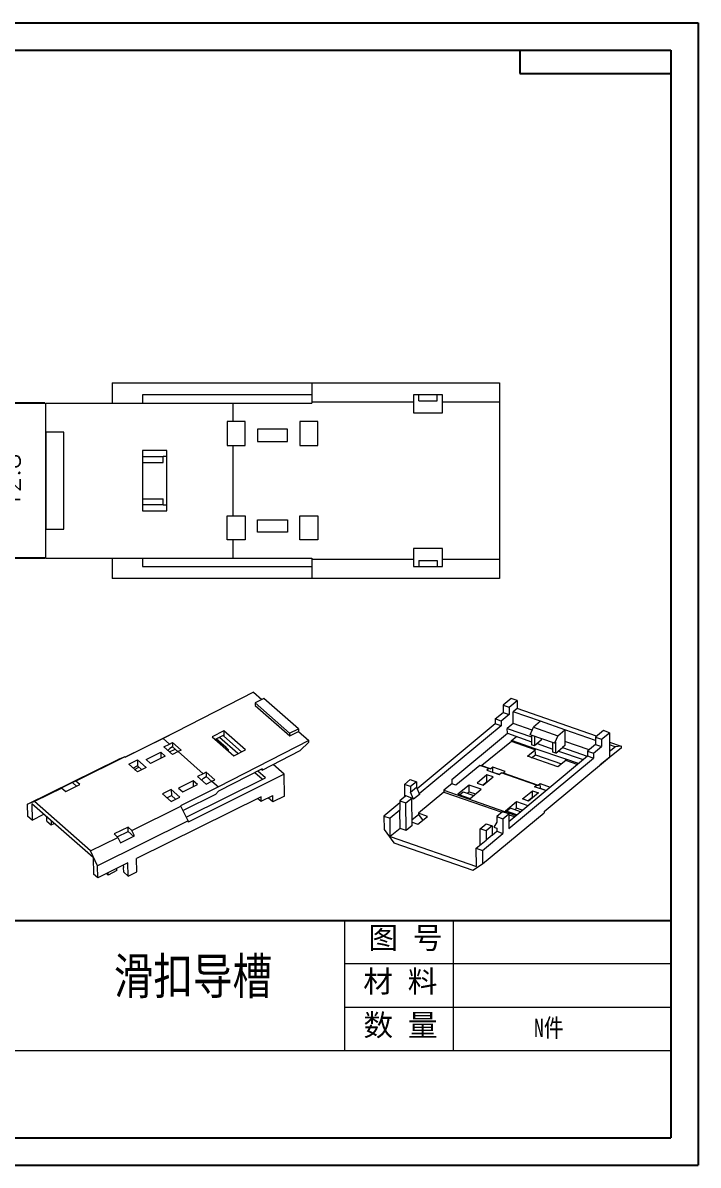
# Model space of a CAD drawing. Header units: inches. Extents: x 3168 to 3805, y 519 to 654.
# Drawn here: x 3675.3 to 3731.1, y 519 to 613.5 of the extents above; entities that cross this region are included whole.
import ezdxf

# ---------------------------------------------------------------- set-up
doc = ezdxf.new("R2010")
doc.units = ezdxf.units.IN
doc.layers.add('文字', color=81, linetype='Continuous')
doc.layers.add('细实线', color=3, linetype='Continuous', lineweight=9)
doc.styles.get("Standard").update_dxf_attribs({"font": 'txt', "bigfont": 'gbcbig.shx'})
doc.styles.add('宋体', font='', dxfattribs={"width": 0.8, "height": 3.5})
doc.styles.get('宋体').set_extended_font_data('SimSun')
doc.dimstyles.new('1.5', dxfattribs={"dimtxt": 1.5, "dimasz": 1, "dimexe": 0.18, "dimexo": 0.0625, "dimgap": 0.1, "dimtad": 0, "dimzin": 12, "dimdsep": 46, "dimtxsty": 'Standard', "dimcen": 0.5, "dimclrd": 3, "dimclre": 3, "dimadec": 0, "dimazin": 0, "dimtfac": 1, "dimtofl": 0, "dimtmove": 0, "dimatfit": 3, "dimfxl": 1, "dimtolj": 1, "dimtzin": 0, "dimarcsym": 0})

# ---------------------------------------------------------------- blocks, each defined once
blk = doc.blocks.new('*D174')
at = {"color": 3, "lineweight": -2, "transparency": 16777216}
for p, q in [((3677.147, 582.03), (3674.168, 582.03)), ((3674.348, 581.03), (3674.348, 577.73)), ((3674.348, 570.23), (3674.348, 573.53)), ((3677.147, 569.23), (3674.168, 569.23))]:
    blk.add_line(p, q, dxfattribs=at)
at = {"color": 3, "transparency": 16777216}
for points in [[(3674.181, 581.03), (3674.515, 581.03), (3674.348, 582.03)], [(3674.181, 570.23), (3674.515, 570.23), (3674.348, 569.23)]]:
    blk.add_solid(points, dxfattribs=at)
at = {"layer": 'Defpoints', "color": 0, "transparency": 16777216}
for p in [(3674.348, 582.03), (3677.21, 582.03), (3677.21, 569.23)]:
    blk.add_point(p, dxfattribs=at)
at = {"color": 0, "transparency": 16777216, "insert": (3674.348, 575.63), "char_height": 1.5, "attachment_point": 5, "rotation": 90}
blk.add_mtext('\\A1;12.8', dxfattribs=at)

msp = doc.modelspace()

# ---------------------------------------------------------------- linework, layer by layer
for p, q in [((3597.579, 613.481), (3731.145, 613.481)), ((3731.145, 613.481), (3731.145, 519.041)), ((3601.035, 611.233), (3728.896, 611.233)), ((3716.404, 611.233), (3716.404, 609.281)), ((3728.896, 611.233), (3728.896, 521.289)), ((3716.404, 609.281), (3728.896, 609.281)), ((3647.947, 539.278), (3728.896, 539.278)), ((3601.035, 521.289), (3728.896, 521.289)), ((3597.579, 519.041), (3731.145, 519.041))]:
    msp.add_line(p, q)
at = {"color": 7, "linetype": 'Continuous', "lineweight": 15}
for p, q in [((3682.715, 583.73), (3682.715, 582.03)), ((3682.715, 583.73), (3699.215, 583.73)), ((3699.215, 583.73), (3714.715, 583.73)), ((3699.215, 583.73), (3699.215, 582.13)), ((3714.715, 583.73), (3714.715, 582.13)), ((3685.215, 582.73), (3685.215, 582.03)), ((3699.215, 582.73), (3685.215, 582.73)), ((3710.015, 582.73), (3707.615, 582.73)), ((3707.615, 582.73), (3707.615, 582.13)), ((3708.065, 582.23), (3708.065, 582.73)), ((3709.565, 582.23), (3709.565, 582.73)), ((3710.015, 582.13), (3710.015, 582.73)), ((3677.21, 582.03), (3677.21, 569.23)), ((3677.21, 582.03), (3677.215, 582.03)), ((3677.215, 579.63), (3677.215, 582.03)), ((3677.215, 582.03), (3692.715, 582.03)), ((3692.715, 580.53), (3692.715, 582.03)), ((3692.715, 582.03), (3699.215, 582.03)), ((3699.215, 582.13), (3699.215, 582.03)), ((3707.615, 582.13), (3699.215, 582.13)), ((3707.615, 582.13), (3707.615, 581.23)), ((3708.065, 582.23), (3709.565, 582.23)), ((3710.015, 581.23), (3710.015, 582.13)), ((3714.715, 582.13), (3710.015, 582.13)), ((3714.715, 582.13), (3714.715, 569.13)), ((3707.615, 581.23), (3710.015, 581.23)), ((3692.715, 580.53), (3692.215, 580.53)), ((3692.215, 580.53), (3692.215, 578.53)), ((3693.715, 580.53), (3692.715, 580.53)), ((3693.715, 578.53), (3693.715, 580.53)), ((3697.215, 579.88), (3694.715, 579.88)), ((3694.715, 579.88), (3694.715, 578.88)), ((3697.215, 578.88), (3697.215, 579.88)), ((3699.715, 580.53), (3698.215, 580.53)), ((3698.215, 580.53), (3698.215, 578.53)), ((3699.715, 578.53), (3699.715, 580.53)), ((3677.224, 579.63), (3677.215, 579.63)), ((3677.224, 579.63), (3677.224, 571.63)), ((3678.723, 579.63), (3677.224, 579.63)), ((3678.723, 571.63), (3678.723, 579.63)), ((3687.215, 578.13), (3685.215, 578.13)), ((3685.215, 578.13), (3685.215, 573.13)), ((3687.215, 573.13), (3687.215, 578.13)), ((3692.215, 578.53), (3692.715, 578.53)), ((3692.715, 572.73), (3692.715, 578.53)), ((3692.715, 578.53), (3693.715, 578.53)), ((3694.715, 578.88), (3697.215, 578.88)), ((3698.215, 578.53), (3699.715, 578.53)), ((3685.215, 577.63), (3686.915, 577.63)), ((3685.215, 577.13), (3686.915, 577.13)), ((3686.915, 577.13), (3686.915, 577.63)), ((3687.215, 577.63), (3686.915, 577.63)), ((3685.215, 574.13), (3686.915, 574.13)), ((3686.915, 573.63), (3685.215, 573.63)), ((3686.915, 573.63), (3686.915, 574.13)), ((3686.915, 573.63), (3687.215, 573.63)), ((3685.215, 573.13), (3687.215, 573.13)), ((3692.215, 572.73), (3692.715, 572.73)), ((3692.215, 570.73), (3692.215, 572.73)), ((3692.715, 572.73), (3693.715, 572.73)), ((3693.715, 572.73), (3693.715, 570.73)), ((3694.715, 572.38), (3697.215, 572.38)), ((3694.715, 571.38), (3694.715, 572.38)), ((3697.215, 572.38), (3697.215, 571.38)), ((3698.215, 572.73), (3699.715, 572.73)), ((3698.215, 570.73), (3698.215, 572.73)), ((3699.715, 572.73), (3699.715, 570.73)), ((3677.224, 571.63), (3677.215, 571.63)), ((3677.215, 569.23), (3677.215, 571.63)), ((3677.224, 571.63), (3678.723, 571.63)), ((3697.215, 571.38), (3694.715, 571.38)), ((3692.715, 570.73), (3692.215, 570.73)), ((3692.715, 569.23), (3692.715, 570.73)), ((3693.715, 570.73), (3692.715, 570.73)), ((3699.715, 570.73), (3698.215, 570.73)), ((3710.015, 570.03), (3707.615, 570.03)), ((3707.615, 570.03), (3707.615, 569.13)), ((3710.015, 569.13), (3710.015, 570.03)), ((3677.21, 569.23), (3677.215, 569.23)), ((3677.215, 569.23), (3692.715, 569.23)), ((3682.715, 569.23), (3682.715, 567.53)), ((3685.215, 569.23), (3685.215, 568.53)), ((3692.715, 569.23), (3699.215, 569.23)), ((3699.215, 569.23), (3699.215, 569.13)), ((3699.215, 569.13), (3707.615, 569.13)), ((3699.215, 569.13), (3699.215, 567.53)), ((3707.615, 569.13), (3707.615, 568.53)), ((3708.065, 569.03), (3709.565, 569.03)), ((3708.065, 569.03), (3708.065, 568.53)), ((3709.565, 569.03), (3709.565, 568.53)), ((3710.015, 569.13), (3714.715, 569.13)), ((3710.015, 568.53), (3710.015, 569.13)), ((3714.715, 569.13), (3714.715, 567.53)), ((3685.215, 568.53), (3699.215, 568.53)), ((3707.615, 568.53), (3710.015, 568.53)), ((3699.215, 567.53), (3682.715, 567.53)), ((3714.715, 567.53), (3699.215, 567.53)), ((3694.394, 558.156), (3686.923, 554.326)), ((3694.394, 558.156), (3695.087, 557.547)), ((3695.243, 557.627), (3694.52, 557.256)), ((3694.52, 557.256), (3697.377, 554.746)), ((3694.52, 557.256), (3694.528, 557.032)), ((3698.1, 555.116), (3695.243, 557.627)), ((3715.678, 557.624), (3715.021, 557.079)), ((3715.523, 556.904), (3716.18, 557.449)), ((3716.18, 557.449), (3715.678, 557.624)), ((3716.18, 557.449), (3716.185, 556.792)), ((3694.528, 557.032), (3697.385, 554.522)), ((3714.369, 555.928), (3715.025, 556.473)), ((3715.528, 556.298), (3714.871, 555.753)), ((3715.021, 557.079), (3715.523, 556.904)), ((3715.021, 557.079), (3715.025, 556.473)), ((3715.025, 556.473), (3715.528, 556.298)), ((3715.523, 556.904), (3715.528, 556.298)), ((3716.185, 556.792), (3715.856, 556.52)), ((3715.863, 555.56), (3715.856, 556.52)), ((3718.115, 555.734), (3715.856, 556.52)), ((3722.754, 554.507), (3716.185, 556.792)), ((3714.371, 555.524), (3707.911, 550.163)), ((3714.874, 555.349), (3708.098, 549.727)), ((3714.871, 555.753), (3714.369, 555.928)), ((3714.369, 555.928), (3714.371, 555.524)), ((3714.874, 555.349), (3714.371, 555.524)), ((3714.871, 555.753), (3714.874, 555.349)), ((3715.863, 555.56), (3715.37, 555.151)), ((3717.431, 555.014), (3715.863, 555.56)), ((3718.119, 555.737), (3717.528, 555.247)), ((3720.128, 555.039), (3718.119, 555.737)), ((3683.779, 552.78), (3687.807, 554.779)), ((3691.931, 554.955), (3690.967, 554.461)), ((3690.967, 554.461), (3692.752, 552.892)), ((3691.935, 554.593), (3691.229, 554.231)), ((3693.098, 553.069), (3691.574, 554.408)), ((3691.872, 554.561), (3691.938, 554.503)), ((3693.716, 553.386), (3691.931, 554.955)), ((3691.931, 554.955), (3691.938, 554.503)), ((3691.935, 554.593), (3691.938, 554.503)), ((3691.938, 554.503), (3693.396, 553.222)), ((3697.377, 554.746), (3698.1, 555.116)), ((3697.377, 554.746), (3697.385, 554.522)), ((3697.385, 554.522), (3698.108, 554.892)), ((3698.1, 555.116), (3698.108, 554.892)), ((3698.108, 554.892), (3698.965, 554.139)), ((3710.776, 550.933), (3715.373, 554.747)), ((3715.373, 554.747), (3715.37, 555.151)), ((3715.37, 555.151), (3717.368, 554.456)), ((3715.373, 554.747), (3717.371, 554.052)), ((3715.728, 554.155), (3716.136, 554.482)), ((3717.268, 554.625), (3717.528, 555.247)), ((3719.277, 553.926), (3717.268, 554.625)), ((3717.368, 554.59), (3717.373, 553.797)), ((3717.528, 555.247), (3719.537, 554.548)), ((3717.619, 554.503), (3717.624, 553.71)), ((3719.537, 554.548), (3719.277, 553.926)), ((3719.537, 554.548), (3720.128, 555.039)), ((3720.128, 555.039), (3720.137, 553.725)), ((3722.656, 554.154), (3720.128, 555.034)), ((3723.311, 554.968), (3722.654, 554.423)), ((3722.654, 554.423), (3723.156, 554.249)), ((3722.654, 554.423), (3722.658, 553.817)), ((3723.156, 554.249), (3723.813, 554.794)), ((3723.813, 554.794), (3723.311, 554.968)), ((3723.813, 554.794), (3723.827, 552.773)), ((3686.923, 554.326), (3683.789, 552.771)), ((3686.923, 554.326), (3687.459, 553.855)), ((3686.977, 553.616), (3687.459, 553.855)), ((3687.691, 552.988), (3686.977, 553.616)), ((3687.463, 553.492), (3687.307, 553.325)), ((3687.45, 553.2), (3687.917, 553.431)), ((3687.459, 553.855), (3687.7, 553.979)), ((3687.706, 553.617), (3687.463, 553.492)), ((3687.7, 553.979), (3688.414, 553.351)), ((3687.7, 553.979), (3687.706, 553.617)), ((3688.157, 553.22), (3687.706, 553.617)), ((3691.368, 554.232), (3691.278, 554.188)), ((3692.129, 553.564), (3691.318, 554.276)), ((3698.965, 554.139), (3691.494, 550.309)), ((3692.039, 553.519), (3692.129, 553.564)), ((3692.308, 553.407), (3692.129, 553.564)), ((3698.257, 553.321), (3698.969, 554.005)), ((3698.969, 554.005), (3698.965, 554.139)), ((3715.727, 554.053), (3713.264, 552.075)), ((3715.727, 554.053), (3715.728, 554.155)), ((3717.686, 553.371), (3715.727, 554.053)), ((3717.686, 553.473), (3715.728, 554.155)), ((3717.624, 553.71), (3717.373, 553.797)), ((3718.182, 554.173), (3717.624, 553.71)), ((3720.197, 552.6), (3717.686, 553.473)), ((3717.69, 552.968), (3717.686, 553.473)), ((3717.686, 553.473), (3717.686, 553.371)), ((3717.84, 553.889), (3719.129, 553.441)), ((3718.181, 554.307), (3718.182, 554.173)), ((3719.13, 553.186), (3719.125, 553.979)), ((3719.375, 554.008), (3719.277, 553.926)), ((3719.382, 553.098), (3719.375, 554.008)), ((3719.382, 553.098), (3719.94, 553.562)), ((3720.137, 553.725), (3719.94, 553.562)), ((3719.94, 553.562), (3721.983, 552.851)), ((3722.13, 553.38), (3720.134, 554.074)), ((3722.658, 553.817), (3722.001, 553.272)), ((3722.503, 553.098), (3723.16, 553.643)), ((3722.658, 553.817), (3723.16, 553.643)), ((3724.786, 553.522), (3723.054, 552.132)), ((3723.156, 554.249), (3723.16, 553.643)), ((3723.818, 554.013), (3724.787, 553.675)), ((3724.296, 553.637), (3723.82, 553.803)), ((3723.823, 553.257), (3724.296, 553.637)), ((3724.787, 553.675), (3724.296, 553.637)), ((3724.787, 553.675), (3724.786, 553.522)), ((3675.721, 548.873), (3683.194, 552.581)), ((3683.754, 552.802), (3679.704, 550.793)), ((3683.754, 552.802), (3683.194, 552.581)), ((3683.789, 552.771), (3683.754, 552.802)), ((3684.084, 552.181), (3684.807, 552.539)), ((3684.807, 552.539), (3685.521, 551.912)), ((3684.807, 552.539), (3684.815, 552.042)), ((3685.521, 552.575), (3686.727, 553.173)), ((3685.878, 552.261), (3685.521, 552.575)), ((3687.084, 552.859), (3685.878, 552.261)), ((3686.727, 553.173), (3687.084, 552.859)), ((3686.727, 553.173), (3686.734, 552.686)), ((3688.173, 553.227), (3687.691, 552.988)), ((3688.414, 553.351), (3688.173, 553.227)), ((3688.173, 553.227), (3690.244, 551.407)), ((3692.308, 553.407), (3692.217, 553.362)), ((3692.308, 553.407), (3692.31, 553.281)), ((3692.752, 552.892), (3693.716, 553.386)), ((3695.116, 551.71), (3698.257, 553.321)), ((3715.491, 547.464), (3722.004, 552.868)), ((3715.495, 546.876), (3722.506, 552.693)), ((3717.03, 552.845), (3717.686, 553.371)), ((3719.541, 551.971), (3717.03, 552.845)), ((3717.383, 552.722), (3717.69, 552.968)), ((3717.69, 552.968), (3719.847, 552.217)), ((3718.408, 548.277), (3723.827, 552.773)), ((3719.382, 553.098), (3719.13, 553.186)), ((3720.196, 552.498), (3719.541, 551.971)), ((3719.597, 553.277), (3721.641, 552.567)), ((3720.196, 552.498), (3720.197, 552.6)), ((3721.155, 552.164), (3720.196, 552.498)), ((3721.242, 552.236), (3720.197, 552.6)), ((3722.001, 553.272), (3722.503, 553.098)), ((3722.001, 553.272), (3722.004, 552.868)), ((3722.004, 552.868), (3722.506, 552.693)), ((3722.503, 553.098), (3722.506, 552.693)), ((3684.798, 551.553), (3684.084, 552.181)), ((3684.815, 552.042), (3684.448, 551.86)), ((3684.558, 551.764), (3684.924, 551.946)), ((3685.521, 551.912), (3684.798, 551.553)), ((3685.165, 551.735), (3684.815, 552.042)), ((3695.113, 551.8), (3691.498, 549.947)), ((3695.373, 551.07), (3694.752, 551.615)), ((3695.051, 551.768), (3695.116, 551.71)), ((3695.113, 551.8), (3695.116, 551.71)), ((3696.935, 551.354), (3696.009, 552.168)), ((3713.1, 552.091), (3711.129, 550.457)), ((3713.853, 551.829), (3713.1, 552.091)), ((3713.1, 552.091), (3713.264, 552.075)), ((3713.264, 552.075), (3714.017, 551.813)), ((3713.853, 551.829), (3713.689, 551.693)), ((3713.689, 551.693), (3714.693, 551.344)), ((3714.017, 551.813), (3713.853, 551.829)), ((3714.183, 551.946), (3714.017, 551.813)), ((3714.167, 551.527), (3714.185, 551.542)), ((3715.187, 551.597), (3714.183, 551.946)), ((3714.185, 551.542), (3714.183, 551.946)), ((3714.185, 551.542), (3714.711, 551.359)), ((3715.021, 551.464), (3715.187, 551.597)), ((3679.494, 550.71), (3678.337, 550.136)), ((3679.704, 550.793), (3679.494, 550.71)), ((3679.495, 550.62), (3679.494, 550.71)), ((3679.495, 550.62), (3679.766, 550.382)), ((3680.025, 550.51), (3679.704, 550.793)), ((3689.405, 550.819), (3688.2, 550.221)), ((3688.825, 547.821), (3695.373, 551.07)), ((3696.935, 551.354), (3688.98, 547.407)), ((3689.762, 550.505), (3689.405, 550.819)), ((3689.405, 550.819), (3689.413, 550.332)), ((3690.244, 551.407), (3689.762, 551.168)), ((3689.762, 551.168), (3690.476, 550.541)), ((3690.092, 550.878), (3690.248, 551.045)), ((3690.485, 551.531), (3690.244, 551.407)), ((3690.248, 551.045), (3690.491, 551.169)), ((3690.476, 550.541), (3690.958, 550.78)), ((3691.199, 550.903), (3690.485, 551.531)), ((3690.485, 551.531), (3690.491, 551.169)), ((3690.491, 551.169), (3690.943, 550.772)), ((3690.958, 550.78), (3691.199, 550.903)), ((3690.958, 550.78), (3691.494, 550.309)), ((3695.113, 550.941), (3694.496, 551.484)), ((3696.964, 549.546), (3696.935, 551.354)), ((3706.859, 550.51), (3707.352, 550.919)), ((3707.352, 550.919), (3707.854, 550.744)), ((3707.854, 550.744), (3707.361, 550.335)), ((3707.854, 550.744), (3707.857, 550.289)), ((3710.776, 550.933), (3710.778, 550.579)), ((3713.687, 551.307), (3712.866, 550.626)), ((3712.866, 550.626), (3713.368, 550.451)), ((3713.34, 550.461), (3713.691, 550.751)), ((3713.368, 550.451), (3714.189, 551.132)), ((3714.189, 551.132), (3713.687, 551.307)), ((3713.691, 550.751), (3713.687, 551.307)), ((3713.691, 550.751), (3713.718, 550.742)), ((3714.693, 551.344), (3714.857, 551.48)), ((3717.77, 550.467), (3714.857, 551.48)), ((3714.857, 551.48), (3715.021, 551.464)), ((3715.021, 551.464), (3717.934, 550.45)), ((3678.547, 550.219), (3676.281, 549.094)), ((3678.337, 550.136), (3678.547, 550.219)), ((3678.547, 550.219), (3678.868, 549.936)), ((3678.868, 549.936), (3680.025, 550.51)), ((3687.592, 550.092), (3686.869, 549.733)), ((3686.869, 549.733), (3687.583, 549.105)), ((3688.307, 549.464), (3687.592, 550.092)), ((3687.592, 550.092), (3687.6, 549.595)), ((3688.2, 550.221), (3688.557, 549.907)), ((3691.494, 550.309), (3688.36, 548.754)), ((3688.557, 549.907), (3689.762, 550.505)), ((3691.261, 549.692), (3688.57, 548.357)), ((3691.261, 549.692), (3691.498, 549.947)), ((3707.361, 550.335), (3706.859, 550.51)), ((3706.859, 550.51), (3706.866, 549.467)), ((3707.361, 550.335), (3707.364, 549.881)), ((3707.364, 549.881), (3707.857, 550.289)), ((3707.619, 549.288), (3707.364, 549.881)), ((3708.112, 549.697), (3707.619, 549.288)), ((3707.857, 550.289), (3708.112, 549.697)), ((3710.122, 549.882), (3708.02, 548.139)), ((3710.778, 550.579), (3710.121, 550.034)), ((3710.121, 550.034), (3710.122, 549.882)), ((3710.121, 550.034), (3716.087, 547.958)), ((3710.122, 549.882), (3714.923, 548.212)), ((3711.129, 550.457), (3710.778, 550.579)), ((3712.211, 550.467), (3711.292, 549.704)), ((3711.292, 549.704), (3712.296, 549.355)), ((3711.421, 549.659), (3711.72, 549.907)), ((3711.72, 549.907), (3712.594, 549.602)), ((3712.065, 549.787), (3712.215, 549.911)), ((3713.215, 550.118), (3712.211, 550.467)), ((3712.215, 549.911), (3712.211, 550.467)), ((3712.215, 549.911), (3712.745, 549.727)), ((3712.296, 549.355), (3713.215, 550.118)), ((3716.632, 549.316), (3717.453, 549.997)), ((3717.955, 549.822), (3717.134, 549.141)), ((3717.453, 549.997), (3717.955, 549.822)), ((3717.457, 549.441), (3717.453, 549.997)), ((3717.606, 550.33), (3717.77, 550.467)), ((3718.55, 550.002), (3717.606, 550.33)), ((3717.77, 550.467), (3717.934, 550.45)), ((3717.934, 550.45), (3718.099, 550.583)), ((3718.102, 550.179), (3718.084, 550.164)), ((3718.099, 550.583), (3718.91, 550.301)), ((3718.102, 550.179), (3718.099, 550.583)), ((3718.568, 550.017), (3718.102, 550.179)), ((3676.281, 549.094), (3675.721, 548.873)), ((3675.737, 547.879), (3675.721, 548.873)), ((3681.143, 544.465), (3676.072, 548.921)), ((3676.072, 548.921), (3676.094, 547.565)), ((3680.923, 545.015), (3676.281, 549.094)), ((3684.346, 546.714), (3688.396, 548.723)), ((3695.021, 549.493), (3684.728, 544.386)), ((3687.234, 549.413), (3687.6, 549.595)), ((3687.583, 549.105), (3688.307, 549.464)), ((3687.6, 549.595), (3687.95, 549.287)), ((3688.396, 548.723), (3688.36, 548.754)), ((3688.979, 547.498), (3688.396, 548.723)), ((3694.762, 549.365), (3695.027, 549.132)), ((3695.027, 549.132), (3695.021, 549.493)), ((3695.027, 549.132), (3695.991, 549.61)), ((3695.643, 549.382), (3695.642, 549.437)), ((3696, 549.068), (3695.643, 549.382)), ((3696, 549.068), (3695.991, 549.61)), ((3696.964, 549.546), (3696, 549.068)), ((3706.495, 548.989), (3705.176, 547.894)), ((3706.987, 549.567), (3706.494, 549.159)), ((3706.494, 549.159), (3706.996, 548.984)), ((3706.494, 549.159), (3706.499, 548.401)), ((3707.489, 549.393), (3706.987, 549.567)), ((3706.996, 548.984), (3707.489, 549.393)), ((3707.012, 546.71), (3706.996, 548.984)), ((3707.505, 547.119), (3707.489, 549.393)), ((3707.619, 549.288), (3707.489, 549.333)), ((3715.208, 548.341), (3716.128, 549.104)), ((3716.128, 549.104), (3717.072, 548.776)), ((3716.132, 548.549), (3716.128, 549.104)), ((3717.134, 549.141), (3716.632, 549.316)), ((3717.457, 549.441), (3717.107, 549.151)), ((3717.484, 549.432), (3717.457, 549.441)), ((3676.094, 547.565), (3675.737, 547.879)), ((3676.094, 547.565), (3677.067, 548.048)), ((3677.31, 547.485), (3677.305, 547.838)), ((3705.176, 547.894), (3705.678, 547.72)), ((3705.176, 547.894), (3705.184, 546.783)), ((3706.499, 548.401), (3705.678, 547.72)), ((3706.51, 546.885), (3706.499, 548.401)), ((3707.501, 547.606), (3708.021, 548.037)), ((3707.986, 547.223), (3708.774, 547.876)), ((3708.774, 547.876), (3708.02, 548.139)), ((3708.02, 548.139), (3708.021, 548.037)), ((3708.021, 548.037), (3708.325, 547.63)), ((3713.319, 543.953), (3718.409, 548.176)), ((3714.984, 548.263), (3714.492, 547.855)), ((3714.492, 547.855), (3714.994, 547.68)), ((3714.492, 547.855), (3714.495, 547.4)), ((3715.486, 548.089), (3714.984, 548.263)), ((3714.994, 547.68), (3715.486, 548.089)), ((3716.152, 548.013), (3715.208, 548.341)), ((3715.636, 548.544), (3715.338, 548.296)), ((3715.486, 548.089), (3715.495, 546.876)), ((3715.487, 548.016), (3715.958, 547.852)), ((3716.451, 548.261), (3715.636, 548.544)), ((3716.132, 548.549), (3715.981, 548.424)), ((3716.601, 548.385), (3716.132, 548.549)), ((3718.408, 548.277), (3718.409, 548.176)), ((3677.31, 547.485), (3677.667, 547.171)), ((3677.662, 547.525), (3677.667, 547.171)), ((3677.667, 547.171), (3677.921, 547.297)), ((3688.979, 547.498), (3681.506, 543.79)), ((3684.025, 546.996), (3682.868, 546.422)), ((3684.346, 546.714), (3684.025, 546.996)), ((3684.031, 546.634), (3684.025, 546.996)), ((3688.979, 547.498), (3688.98, 547.407)), ((3705.689, 546.204), (3705.678, 547.72)), ((3706.51, 546.885), (3705.689, 546.204)), ((3707.012, 546.71), (3706.51, 546.885)), ((3707.505, 547.119), (3707.012, 546.71)), ((3707.503, 547.39), (3707.986, 547.223)), ((3708.325, 547.63), (3708.431, 547.592)), ((3713.122, 546.853), (3713.615, 547.261)), ((3713.625, 546.678), (3713.122, 546.853)), ((3713.132, 545.507), (3713.122, 546.853)), ((3713.615, 547.261), (3714.117, 547.087)), ((3714.117, 547.087), (3713.625, 546.678)), ((3714.117, 547.087), (3714.122, 546.329)), ((3714.495, 547.4), (3714.247, 546.982)), ((3714.247, 546.982), (3714.498, 546.895)), ((3714.498, 546.895), (3714.5, 546.642)), ((3714.994, 547.68), (3715.002, 546.467)), ((3680.923, 545.015), (3683.189, 546.139)), ((3682.868, 546.422), (3683.189, 546.139)), ((3683.133, 546.189), (3684.031, 546.634)), ((3683.189, 546.139), (3683.408, 545.68)), ((3683.408, 545.68), (3684.565, 546.254)), ((3684.031, 546.634), (3684.5, 546.222)), ((3684.565, 546.254), (3684.346, 546.714)), ((3705.184, 546.783), (3705.993, 545.695)), ((3705.689, 546.204), (3712.819, 543.723)), ((3712.809, 545.239), (3713.63, 545.92)), ((3713.311, 545.064), (3715.002, 546.467)), ((3713.625, 546.678), (3713.63, 545.92)), ((3714.122, 546.329), (3713.63, 545.92)), ((3714.122, 546.329), (3714.5, 546.642)), ((3714.5, 546.642), (3715.002, 546.467)), ((3681.506, 543.79), (3680.923, 545.015)), ((3705.993, 545.695), (3712.521, 543.424)), ((3712.819, 543.723), (3712.809, 545.239)), ((3712.809, 545.239), (3713.311, 545.064)), ((3713.311, 545.064), (3713.319, 543.953)), ((3681.143, 544.465), (3681.165, 543.109)), ((3684.005, 544.027), (3681.522, 542.795)), ((3684.022, 542.943), (3684.005, 544.027)), ((3684.745, 543.301), (3684.728, 544.386)), ((3681.522, 542.795), (3681.165, 543.109)), ((3681.522, 542.795), (3681.506, 543.79)), ((3682.381, 543.029), (3682.241, 543.152)), ((3682.381, 543.029), (3682.378, 543.22)), ((3683.104, 543.388), (3682.381, 543.029)), ((3683.104, 543.388), (3683.101, 543.579)), ((3683.608, 543.83), (3683.659, 543.663)), ((3683.665, 543.256), (3683.659, 543.663)), ((3683.665, 543.256), (3684.022, 542.943)), ((3684.022, 542.943), (3684.745, 543.301)), ((3712.521, 543.424), (3713.319, 543.953))]:
    msp.add_line(p, q, dxfattribs=at)
at = {"layer": '细实线', "color": 7}
for p, q in [((3701.913, 539.278), (3701.913, 528.485)), ((3710.908, 539.278), (3710.908, 528.56)), ((3728.896, 535.68), (3701.913, 535.68)), ((3728.896, 532.082), (3701.913, 532.082)), ((3728.896, 528.485), (3647.947, 528.485))]:
    msp.add_line(p, q, dxfattribs=at)

# ---------------------------------------------------------------- texts
at = {"layer": '文字', "color": 0, "attachment_point": 1, "style": '宋体'}
for s, insert, char_height, width in [('滑扣导槽', (3682.845, 536.172), 2.9981, 38.32989), ('{\\H1.111x;N件}', (3717.574, 531.143), 1.34915, 15.59774)]:
    msp.add_mtext(s, dxfattribs=dict(at, insert=insert, char_height=char_height, width=width))
at = {"layer": '细实线', "color": 7, "char_height": 1.79887, "attachment_point": 1}
for s, insert, width in [('{\\fSimSun|b0|i0|c134|p54;图 号}', (3703.892, 538.732), 8.99436), ('{\\fSimSun|b0|i0|c134|p54;材 料   }', (3703.465, 535.134), 8.99436), ('{\\fSimSun|b0|i0|c134|p54;数 量}', (3703.474, 531.519), 8.12753)]:
    msp.add_mtext(s, dxfattribs=dict(at, insert=insert, width=width))

# ---------------------------------------------------------------- dimensions: what is measured, and where the dimension line sits
dim = msp.add_linear_dim(base=(3674.348, 582.03), p1=(3677.21, 569.23), p2=(3677.21, 582.03), angle=90, dimstyle='1.5')
dim.commit()
dim.dimension.update_dxf_attribs({"geometry": '*D174', "text_midpoint": (3674.348, 575.63)})

doc.saveas('drawing.dxf')
